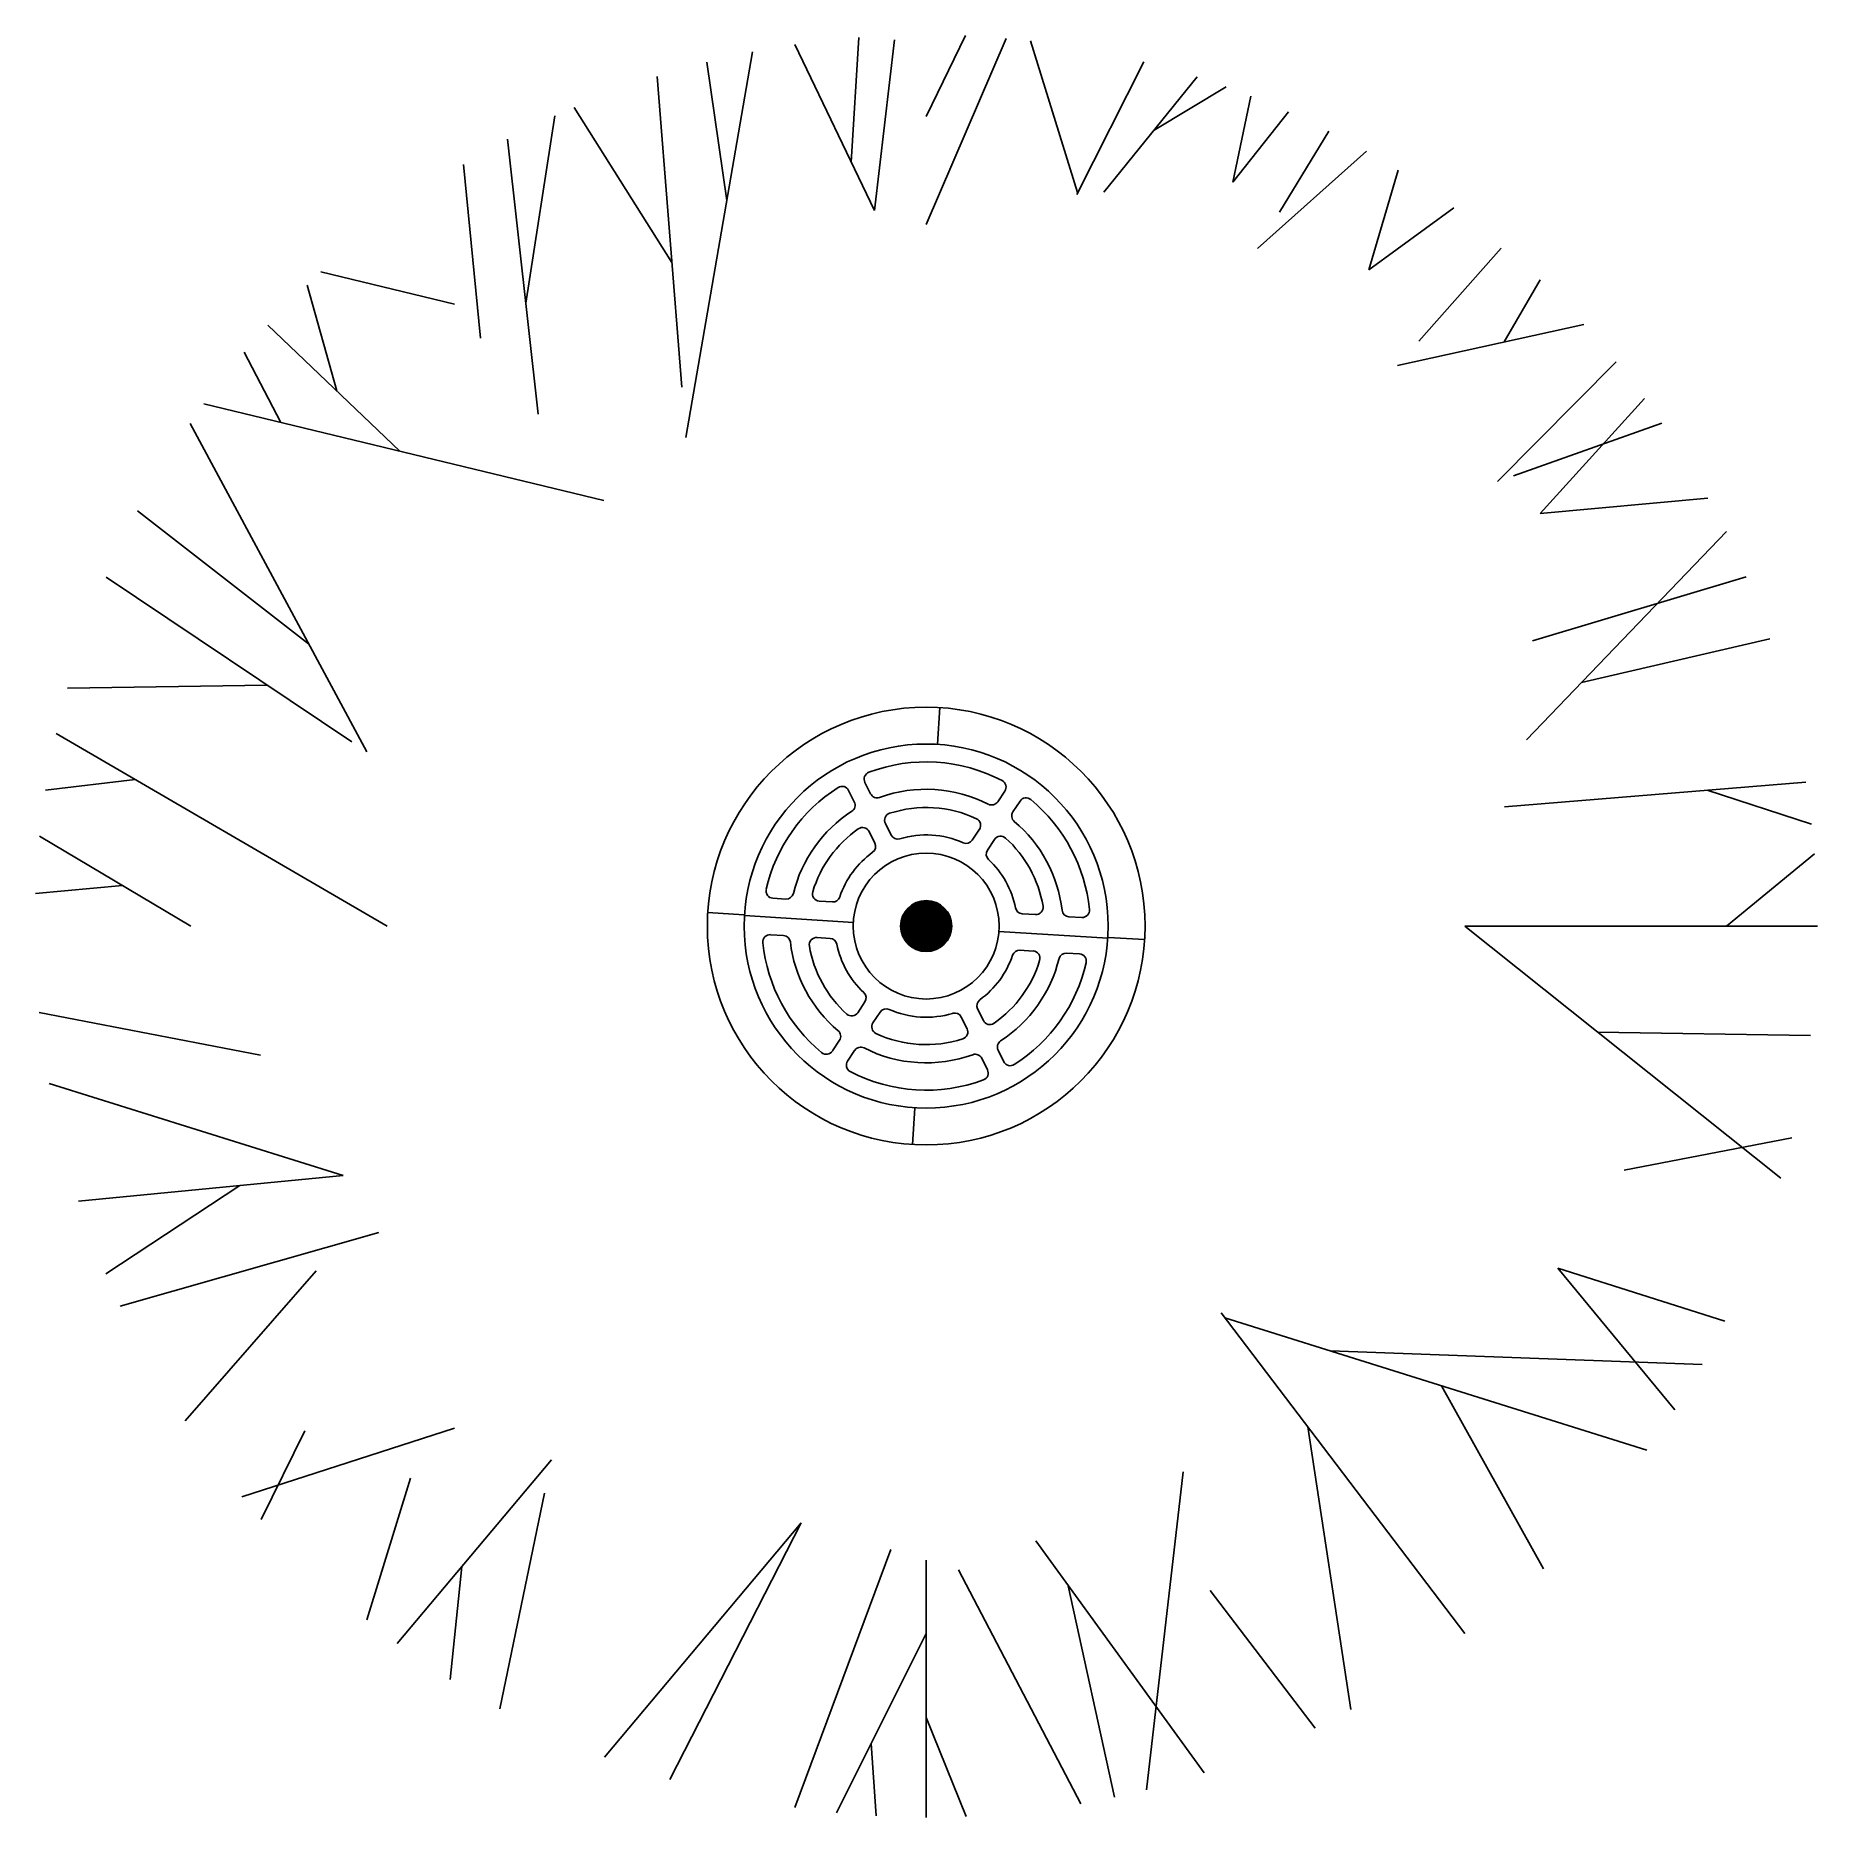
# Model space of a CAD drawing. Extents: x -1335.71 to -1330.82, y 1890.42 to 1895.3.
import ezdxf

# ---------------------------------------------------------------- set-up
doc = ezdxf.new("R2010")
doc.units = 0
doc.header["$LTSCALE"] = 0.75
doc.header["$MEASUREMENT"] = 0
doc.layers.get('0').update_dxf_attribs({"linetype": 'CONTINUOUS'})
doc.layers.add('01', color=1, linetype='CONTINUOUS')

msp = doc.modelspace()

# ---------------------------------------------------------------- linework, layer by layer
for p, q in [((-1333.4689, 1894.9579), (-1333.4481, 1895.3)), ((-1333.4055, 1894.8254), (-1333.3505, 1895.293)), ((-1333.2634, 1895.0826), (-1333.1555, 1895.3047)), ((-1333.2634, 1894.787), (-1333.0445, 1895.2972)), ((-1333.9224, 1894.2028), (-1333.7399, 1895.2601)), ((-1333.4055, 1894.8254), (-1333.6233, 1895.2804)), ((-1332.8481, 1894.8745), (-1332.9776, 1895.2903)), ((-1333.8102, 1894.8528), (-1333.8647, 1895.2319)), ((-1332.8508, 1894.8693), (-1332.6667, 1895.2331)), ((-1333.9334, 1894.3407), (-1334.0013, 1895.1929)), ((-1332.7761, 1894.8752), (-1332.5205, 1895.1914)), ((-1332.6383, 1895.0457), (-1332.4408, 1895.1644)), ((-1333.9606, 1894.6824), (-1334.229, 1895.1081)), ((-1332.423, 1894.9032), (-1332.3732, 1895.1391)), ((-1334.361, 1894.5712), (-1334.2819, 1895.0846)), ((-1332.423, 1894.9032), (-1332.2697, 1895.0959)), ((-1334.327, 1894.2667), (-1334.4112, 1895.0206)), ((-1332.2947, 1894.8203), (-1332.159, 1895.0432)), ((-1334.4855, 1894.4753), (-1334.5322, 1894.9518)), ((-1332.3549, 1894.7214), (-1332.0565, 1894.9882)), ((-1332.0501, 1894.6624), (-1331.969, 1894.9361)), ((-1332.0501, 1894.6624), (-1331.8168, 1894.8328)), ((-1331.9127, 1894.467), (-1331.6868, 1894.7217)), ((-1334.8797, 1894.331), (-1334.9611, 1894.6209)), ((-1334.5563, 1894.5683), (-1334.9229, 1894.657)), ((-1331.6784, 1894.4651), (-1331.5804, 1894.6351)), ((-1334.7062, 1894.1651), (-1335.0681, 1894.5109)), ((-1331.9715, 1894.4007), (-1331.4606, 1894.513)), ((-1335.0328, 1894.244), (-1335.1331, 1894.4367)), ((-1331.697, 1894.0825), (-1331.3717, 1894.4103)), ((-1334.1472, 1894.0301), (-1335.2437, 1894.2949)), ((-1331.5804, 1893.9943), (-1331.2938, 1894.3097)), ((-1334.7975, 1893.3414), (-1335.2816, 1894.241)), ((-1331.6533, 1894.098), (-1331.2462, 1894.2426)), ((-1331.5804, 1893.9943), (-1331.1198, 1894.0364)), ((-1334.9566, 1893.6371), (-1335.4257, 1894.0015)), ((-1331.6172, 1893.3745), (-1331.0691, 1893.9457)), ((-1334.8385, 1893.3689), (-1335.5119, 1893.8199)), ((-1331.6011, 1893.6458), (-1331.0153, 1893.8211)), ((-1331.4664, 1893.5317), (-1330.9502, 1893.6509)), ((-1335.07, 1893.5239), (-1335.6182, 1893.5155)), ((-1334.7409, 1892.8636), (-1335.649, 1893.3919)), ((-1335.432, 1893.2657), (-1335.6782, 1893.2366)), ((-1331.6781, 1893.1908), (-1330.8519, 1893.2579)), ((-1331.1224, 1893.2359), (-1330.8359, 1893.1429)), ((-1335.2797, 1892.8636), (-1335.6944, 1893.11)), ((-1331.0691, 1892.8636), (-1330.828, 1893.062)), ((-1335.4674, 1892.9751), (-1335.7052, 1892.953)), ((-1331.7867, 1892.8636), (-1330.9198, 1892.1721)), ((-1331.7867, 1892.8636), (-1330.8199, 1892.8636)), ((-1335.0885, 1892.51), (-1335.6953, 1892.6264)), ((-1331.4224, 1892.573), (-1330.8384, 1892.5632)), ((-1334.8623, 1892.1796), (-1335.6685, 1892.4323)), ((-1331.3497, 1892.1944), (-1330.8899, 1892.2829)), ((-1334.8623, 1892.1796), (-1335.5876, 1892.1098)), ((-1335.1451, 1892.1524), (-1335.5131, 1891.9101)), ((-1334.7639, 1892.0232), (-1335.4735, 1891.8217)), ((-1331.5312, 1891.9259), (-1331.2109, 1891.5377)), ((-1331.5312, 1891.9259), (-1331.0733, 1891.78)), ((-1334.9356, 1891.9183), (-1335.2956, 1891.5069)), ((-1332.4546, 1891.8033), (-1331.7867, 1890.9244)), ((-1332.4445, 1891.7899), (-1331.2873, 1891.4264)), ((-1332.1544, 1891.6988), (-1331.1359, 1891.6618)), ((-1331.8508, 1891.6034), (-1331.571, 1891.1011)), ((-1334.5563, 1891.4867), (-1335.14, 1891.2987)), ((-1332.2171, 1891.4908), (-1332.0988, 1890.7155)), ((-1334.9673, 1891.4795), (-1335.0867, 1891.2369)), ((-1334.291, 1891.4006), (-1334.7137, 1890.8971)), ((-1334.6778, 1891.3497), (-1334.797, 1890.9614)), ((-1332.5592, 1891.3673), (-1332.6596, 1890.4959)), ((-1334.31, 1891.3089), (-1334.4323, 1890.7179)), ((-1333.6059, 1891.2276), (-1334.1457, 1890.585)), ((-1333.6059, 1891.2276), (-1333.9664, 1890.5235)), ((-1333.3607, 1891.1544), (-1333.624, 1890.4469)), ((-1332.9629, 1891.178), (-1332.5016, 1890.5419)), ((-1334.537, 1891.1076), (-1334.5686, 1890.798)), ((-1333.2634, 1890.4201), (-1333.2634, 1891.1254)), ((-1333.1749, 1891.099), (-1332.8397, 1890.4571)), ((-1332.8737, 1891.055), (-1332.7474, 1890.4752)), ((-1332.4846, 1891.0416), (-1332.1969, 1890.6651)), ((-1333.2634, 1890.9244), (-1333.509, 1890.4325)), ((-1333.2634, 1890.6942), (-1333.1542, 1890.4226)), ((-1333.4143, 1890.6222), (-1333.4008, 1890.424))]:
    msp.add_line(p, q)
at = {"layer": '01'}
for p, q in [((-1333.2323, 1893.3626), (-1333.2261, 1893.4624)), ((-1333.2323, 1893.3626), (-1333.2261, 1893.4624)), ((-1333.4314, 1893.2576), (-1333.4157, 1893.2261)), ((-1333.4314, 1893.2576), (-1333.4157, 1893.2261)), ((-1333.4761, 1893.2354), (-1333.4605, 1893.2038)), ((-1333.4761, 1893.2354), (-1333.4605, 1893.2038)), ((-1333.0478, 1893.2338), (-1333.0672, 1893.2044)), ((-1333.0478, 1893.2338), (-1333.0672, 1893.2044)), ((-1333.0061, 1893.2061), (-1333.0256, 1893.1768)), ((-1333.0061, 1893.2061), (-1333.0256, 1893.1768)), ((-1333.3753, 1893.1448), (-1333.3595, 1893.1131)), ((-1333.3753, 1893.1448), (-1333.3595, 1893.1131)), ((-1333.4201, 1893.1226), (-1333.4043, 1893.0908)), ((-1333.4201, 1893.1226), (-1333.4043, 1893.0908)), ((-1333.1174, 1893.1288), (-1333.137, 1893.0992)), ((-1333.1174, 1893.1288), (-1333.137, 1893.0992)), ((-1333.0758, 1893.1011), (-1333.0953, 1893.0716)), ((-1333.0758, 1893.1011), (-1333.0953, 1893.0716)), ((-1333.7634, 1892.8947), (-1333.8622, 1892.9009)), ((-1333.7634, 1892.8947), (-1333.8622, 1892.9009)), ((-1333.6837, 1892.9398), (-1333.6483, 1892.9376)), ((-1333.6837, 1892.9398), (-1333.6483, 1892.9376)), ((-1333.5565, 1892.9319), (-1333.5205, 1892.9297)), ((-1333.5565, 1892.9319), (-1333.5205, 1892.9297)), ((-1333.4631, 1892.8735), (-1333.7615, 1892.8921)), ((-1333.4631, 1892.8735), (-1333.7615, 1892.8921)), ((-1332.964, 1892.895), (-1333, 1892.8973)), ((-1332.964, 1892.895), (-1333, 1892.8973)), ((-1332.8368, 1892.8871), (-1332.8723, 1892.8893)), ((-1332.8368, 1892.8871), (-1332.8723, 1892.8893)), ((-1333.6899, 1892.84), (-1333.6545, 1892.8378)), ((-1333.6899, 1892.84), (-1333.6545, 1892.8378)), ((-1333.5628, 1892.8321), (-1333.5267, 1892.8299)), ((-1333.5628, 1892.8321), (-1333.5267, 1892.8299)), ((-1332.7655, 1892.8301), (-1333.0639, 1892.8487)), ((-1332.7655, 1892.8301), (-1333.0639, 1892.8487)), ((-1332.6645, 1892.8263), (-1332.7633, 1892.8325)), ((-1332.6645, 1892.8263), (-1332.7633, 1892.8325)), ((-1332.9702, 1892.7952), (-1333.0062, 1892.7975)), ((-1332.9702, 1892.7952), (-1333.0062, 1892.7975)), ((-1332.843, 1892.7873), (-1332.8785, 1892.7895)), ((-1332.843, 1892.7873), (-1332.8785, 1892.7895)), ((-1333.451, 1892.626), (-1333.4314, 1892.6556)), ((-1333.451, 1892.626), (-1333.4314, 1892.6556)), ((-1333.4093, 1892.5984), (-1333.3897, 1892.6279)), ((-1333.4093, 1892.5984), (-1333.3897, 1892.6279)), ((-1333.1514, 1892.5823), (-1333.1672, 1892.6141)), ((-1333.1514, 1892.5823), (-1333.1672, 1892.6141)), ((-1333.1067, 1892.6046), (-1333.1224, 1892.6363)), ((-1333.1067, 1892.6046), (-1333.1224, 1892.6363)), ((-1333.5206, 1892.5211), (-1333.5011, 1892.5504)), ((-1333.5206, 1892.5211), (-1333.5011, 1892.5504)), ((-1333.4789, 1892.4934), (-1333.4595, 1892.5228)), ((-1333.4789, 1892.4934), (-1333.4595, 1892.5228)), ((-1333.0506, 1892.4918), (-1333.0663, 1892.5233)), ((-1333.0506, 1892.4918), (-1333.0663, 1892.5233)), ((-1333.0953, 1892.4695), (-1333.111, 1892.5011)), ((-1333.0953, 1892.4695), (-1333.111, 1892.5011)), ((-1333.3006, 1892.2647), (-1333.2944, 1892.3645)), ((-1333.3006, 1892.2647), (-1333.2944, 1892.3645))]:
    msp.add_line(p, q, dxfattribs=at)
at = {"layer": '01', "const_width": 0.07}
msp.add_lwpolyline([(-1333.2984, 1892.8636, 1), (-1333.2284, 1892.8636, 1)], format="xyb", close=True, dxfattribs=at)
at = {"layer": '01'}
for radius in [0.6, 0.6, 0.499, 0.499, 0.2, 0.2, 0.07, 0.07]:
    msp.add_circle((-1333.2634, 1892.8636), radius, dxfattribs=at)
for centre, radius, start, end in [((-1333.2634, 1892.8636), 0.45, 62.4456, 110.4314), ((-1333.2634, 1892.8636), 0.45, 62.4456, 110.4314), ((-1333.2634, 1892.8636), 0.45, 122.4456, 167.0696), ((-1333.2634, 1892.8636), 0.45, 122.4456, 167.0696), ((-1333.4941, 1893.2265), 0.02, 26.4385, 122.4456), ((-1333.4941, 1893.2265), 0.02, 26.4385, 122.4456), ((-1333.4135, 1893.2665), 0.02, 110.4314, 206.4385), ((-1333.4135, 1893.2665), 0.02, 110.4314, 206.4385), ((-1333.0644, 1893.2448), 0.02, 326.4385, 62.4456), ((-1333.0644, 1893.2448), 0.02, 326.4385, 62.4456), ((-1333.4784, 1893.1949), 0.02, 302.9801, 26.4385), ((-1333.4784, 1893.1949), 0.02, 302.9801, 26.4385), ((-1333.3978, 1893.235), 0.02, 206.4385, 289.8969), ((-1333.3978, 1893.235), 0.02, 206.4385, 289.8969), ((-1333.2634, 1892.8636), 0.375, 62.9801, 109.8969), ((-1333.2634, 1892.8636), 0.375, 62.9801, 109.8969), ((-1333.0839, 1893.2155), 0.02, 242.9801, 326.4385), ((-1333.0839, 1893.2155), 0.02, 242.9801, 326.4385), ((-1332.9894, 1893.1951), 0.02, 50.4314, 146.4385), ((-1332.9894, 1893.1951), 0.02, 50.4314, 146.4385), ((-1333.2634, 1892.8636), 0.45, 5.8074, 50.4314), ((-1333.2634, 1892.8636), 0.45, 5.8074, 50.4314), ((-1333.2634, 1892.8636), 0.375, 122.9801, 166.2309), ((-1333.2634, 1892.8636), 0.375, 122.9801, 166.2309), ((-1333.3574, 1893.1537), 0.02, 107.9541, 206.4385), ((-1333.3574, 1893.1537), 0.02, 107.9541, 206.4385), ((-1333.2634, 1892.8636), 0.325, 64.923, 107.9541), ((-1333.2634, 1892.8636), 0.325, 64.923, 107.9541), ((-1333.1341, 1893.1398), 0.02, 326.4385, 64.923), ((-1333.1341, 1893.1398), 0.02, 326.4385, 64.923), ((-1333.0089, 1893.1657), 0.02, 146.4385, 229.8969), ((-1333.0089, 1893.1657), 0.02, 146.4385, 229.8969), ((-1333.2634, 1892.8636), 0.375, 6.6461, 49.8969), ((-1333.2634, 1892.8636), 0.375, 6.6461, 49.8969), ((-1333.2634, 1892.8636), 0.325, 124.923, 163.1704), ((-1333.2634, 1892.8636), 0.325, 124.923, 163.1704), ((-1333.438, 1893.1137), 0.02, 26.4385, 124.923), ((-1333.438, 1893.1137), 0.02, 26.4385, 124.923), ((-1333.3416, 1893.122), 0.02, 206.4385, 286.8444), ((-1333.3416, 1893.122), 0.02, 206.4385, 286.8444), ((-1333.2634, 1892.8636), 0.25, 66.0326, 106.8444), ((-1333.2634, 1892.8636), 0.25, 66.0326, 106.8444), ((-1333.1537, 1893.1103), 0.02, 246.0326, 326.4385), ((-1333.1537, 1893.1103), 0.02, 246.0326, 326.4385), ((-1333.0591, 1893.0901), 0.02, 47.9541, 146.4385), ((-1333.0591, 1893.0901), 0.02, 47.9541, 146.4385), ((-1333.2634, 1892.8636), 0.325, 9.7066, 47.9541), ((-1333.2634, 1892.8636), 0.325, 9.7066, 47.9541), ((-1333.2634, 1892.8636), 0.25, 126.0326, 161.4124), ((-1333.2634, 1892.8636), 0.25, 126.0326, 161.4124), ((-1333.4222, 1893.0819), 0.02, 306.0326, 26.4385), ((-1333.4222, 1893.0819), 0.02, 306.0326, 26.4385), ((-1333.0787, 1893.0605), 0.02, 146.4385, 226.8444), ((-1333.0787, 1893.0605), 0.02, 146.4385, 226.8444), ((-1333.2634, 1892.8636), 0.25, 11.4646, 46.8444), ((-1333.2634, 1892.8636), 0.25, 11.4646, 46.8444), ((-1333.6825, 1892.9598), 0.02, 167.0696, 266.4385), ((-1333.6825, 1892.9598), 0.02, 167.0696, 266.4385), ((-1333.647, 1892.9576), 0.02, 266.4385, 346.2309), ((-1333.647, 1892.9576), 0.02, 266.4385, 346.2309), ((-1333.5553, 1892.9519), 0.02, 163.1704, 266.4385), ((-1333.5553, 1892.9519), 0.02, 163.1704, 266.4385), ((-1333.5193, 1892.9496), 0.02, 266.4385, 341.4124), ((-1333.5193, 1892.9496), 0.02, 266.4385, 341.4124), ((-1332.9987, 1892.9172), 0.02, 191.4646, 266.4385), ((-1332.9987, 1892.9172), 0.02, 191.4646, 266.4385), ((-1332.9627, 1892.915), 0.02, 266.4385, 9.7066), ((-1332.9627, 1892.915), 0.02, 266.4385, 9.7066), ((-1332.871, 1892.9093), 0.02, 186.6461, 266.4385), ((-1332.871, 1892.9093), 0.02, 186.6461, 266.4385), ((-1332.8356, 1892.9071), 0.02, 266.4385, 5.8074), ((-1332.8356, 1892.9071), 0.02, 266.4385, 5.8074), ((-1333.6912, 1892.8201), 0.02, 86.4385, 185.8074), ((-1333.6912, 1892.8201), 0.02, 86.4385, 185.8074), ((-1333.2634, 1892.8636), 0.45, 185.8074, 230.4314), ((-1333.2634, 1892.8636), 0.45, 185.8074, 230.4314), ((-1333.6557, 1892.8179), 0.02, 6.6461, 86.4385), ((-1333.6557, 1892.8179), 0.02, 6.6461, 86.4385), ((-1333.2634, 1892.8636), 0.375, 186.6461, 229.8969), ((-1333.2634, 1892.8636), 0.375, 186.6461, 229.8969), ((-1333.564, 1892.8122), 0.02, 86.4385, 189.7066), ((-1333.564, 1892.8122), 0.02, 86.4385, 189.7066), ((-1333.2634, 1892.8636), 0.325, 189.7066, 227.9541), ((-1333.2634, 1892.8636), 0.325, 189.7066, 227.9541), ((-1333.528, 1892.8099), 0.02, 11.4646, 86.4385), ((-1333.528, 1892.8099), 0.02, 11.4646, 86.4385), ((-1333.2634, 1892.8636), 0.25, 191.4646, 226.8444), ((-1333.2634, 1892.8636), 0.25, 191.4646, 226.8444), ((-1333.2634, 1892.8636), 0.25, 306.0326, 341.4124), ((-1333.2634, 1892.8636), 0.25, 306.0326, 341.4124), ((-1333.2634, 1892.8636), 0.325, 304.923, 343.1704), ((-1333.2634, 1892.8636), 0.325, 304.923, 343.1704), ((-1333.2634, 1892.8636), 0.375, 302.9801, 346.2309), ((-1333.2634, 1892.8636), 0.375, 302.9801, 346.2309), ((-1333.0074, 1892.7775), 0.02, 86.4385, 161.4124), ((-1333.0074, 1892.7775), 0.02, 86.4385, 161.4124), ((-1333.2634, 1892.8636), 0.45, 302.4456, 347.0696), ((-1333.2634, 1892.8636), 0.45, 302.4456, 347.0696), ((-1332.9714, 1892.7753), 0.02, 343.1704, 86.4385), ((-1332.9714, 1892.7753), 0.02, 343.1704, 86.4385), ((-1332.8797, 1892.7696), 0.02, 86.4385, 166.2309), ((-1332.8797, 1892.7696), 0.02, 86.4385, 166.2309), ((-1332.8443, 1892.7674), 0.02, 347.0696, 86.4385), ((-1332.8443, 1892.7674), 0.02, 347.0696, 86.4385), ((-1333.448, 1892.6666), 0.02, 326.4385, 46.8444), ((-1333.448, 1892.6666), 0.02, 326.4385, 46.8444), ((-1333.1045, 1892.6452), 0.02, 126.0326, 206.4385), ((-1333.1045, 1892.6452), 0.02, 126.0326, 206.4385), ((-1333.4676, 1892.6371), 0.02, 227.9541, 326.4385), ((-1333.4676, 1892.6371), 0.02, 227.9541, 326.4385), ((-1333.373, 1892.6169), 0.02, 66.0326, 146.4385), ((-1333.373, 1892.6169), 0.02, 66.0326, 146.4385), ((-1333.2634, 1892.8636), 0.25, 246.0326, 286.8444), ((-1333.2634, 1892.8636), 0.25, 246.0326, 286.8444), ((-1333.1851, 1892.6052), 0.02, 26.4385, 106.8444), ((-1333.1851, 1892.6052), 0.02, 26.4385, 106.8444), ((-1333.5178, 1892.5615), 0.02, 326.4385, 49.8969), ((-1333.5178, 1892.5615), 0.02, 326.4385, 49.8969), ((-1333.3926, 1892.5873), 0.02, 146.4385, 244.923), ((-1333.3926, 1892.5873), 0.02, 146.4385, 244.923), ((-1333.2634, 1892.8636), 0.325, 244.923, 287.9541), ((-1333.2634, 1892.8636), 0.325, 244.923, 287.9541), ((-1333.1693, 1892.5734), 0.02, 287.9541, 26.4385), ((-1333.1693, 1892.5734), 0.02, 287.9541, 26.4385), ((-1333.0888, 1892.6135), 0.02, 206.4385, 304.923), ((-1333.0888, 1892.6135), 0.02, 206.4385, 304.923), ((-1333.5373, 1892.5321), 0.02, 230.4314, 326.4385), ((-1333.5373, 1892.5321), 0.02, 230.4314, 326.4385), ((-1333.4428, 1892.5117), 0.02, 62.9801, 146.4385), ((-1333.4428, 1892.5117), 0.02, 62.9801, 146.4385), ((-1333.2634, 1892.8636), 0.375, 242.9801, 289.8969), ((-1333.2634, 1892.8636), 0.375, 242.9801, 289.8969), ((-1333.1289, 1892.4922), 0.02, 26.4385, 109.8969), ((-1333.1289, 1892.4922), 0.02, 26.4385, 109.8969), ((-1333.0483, 1892.5322), 0.02, 122.9801, 206.4385), ((-1333.0483, 1892.5322), 0.02, 122.9801, 206.4385), ((-1333.4623, 1892.4824), 0.02, 146.4385, 242.4456), ((-1333.4623, 1892.4824), 0.02, 146.4385, 242.4456), ((-1333.2634, 1892.8636), 0.45, 242.4456, 290.4314), ((-1333.2634, 1892.8636), 0.45, 242.4456, 290.4314), ((-1333.1133, 1892.4606), 0.02, 290.4314, 26.4385), ((-1333.1133, 1892.4606), 0.02, 290.4314, 26.4385), ((-1333.0327, 1892.5007), 0.02, 206.4385, 302.4456), ((-1333.0327, 1892.5007), 0.02, 206.4385, 302.4456)]:
    msp.add_arc(centre, radius, start, end, dxfattribs=at)

doc.saveas('drawing.dxf')
